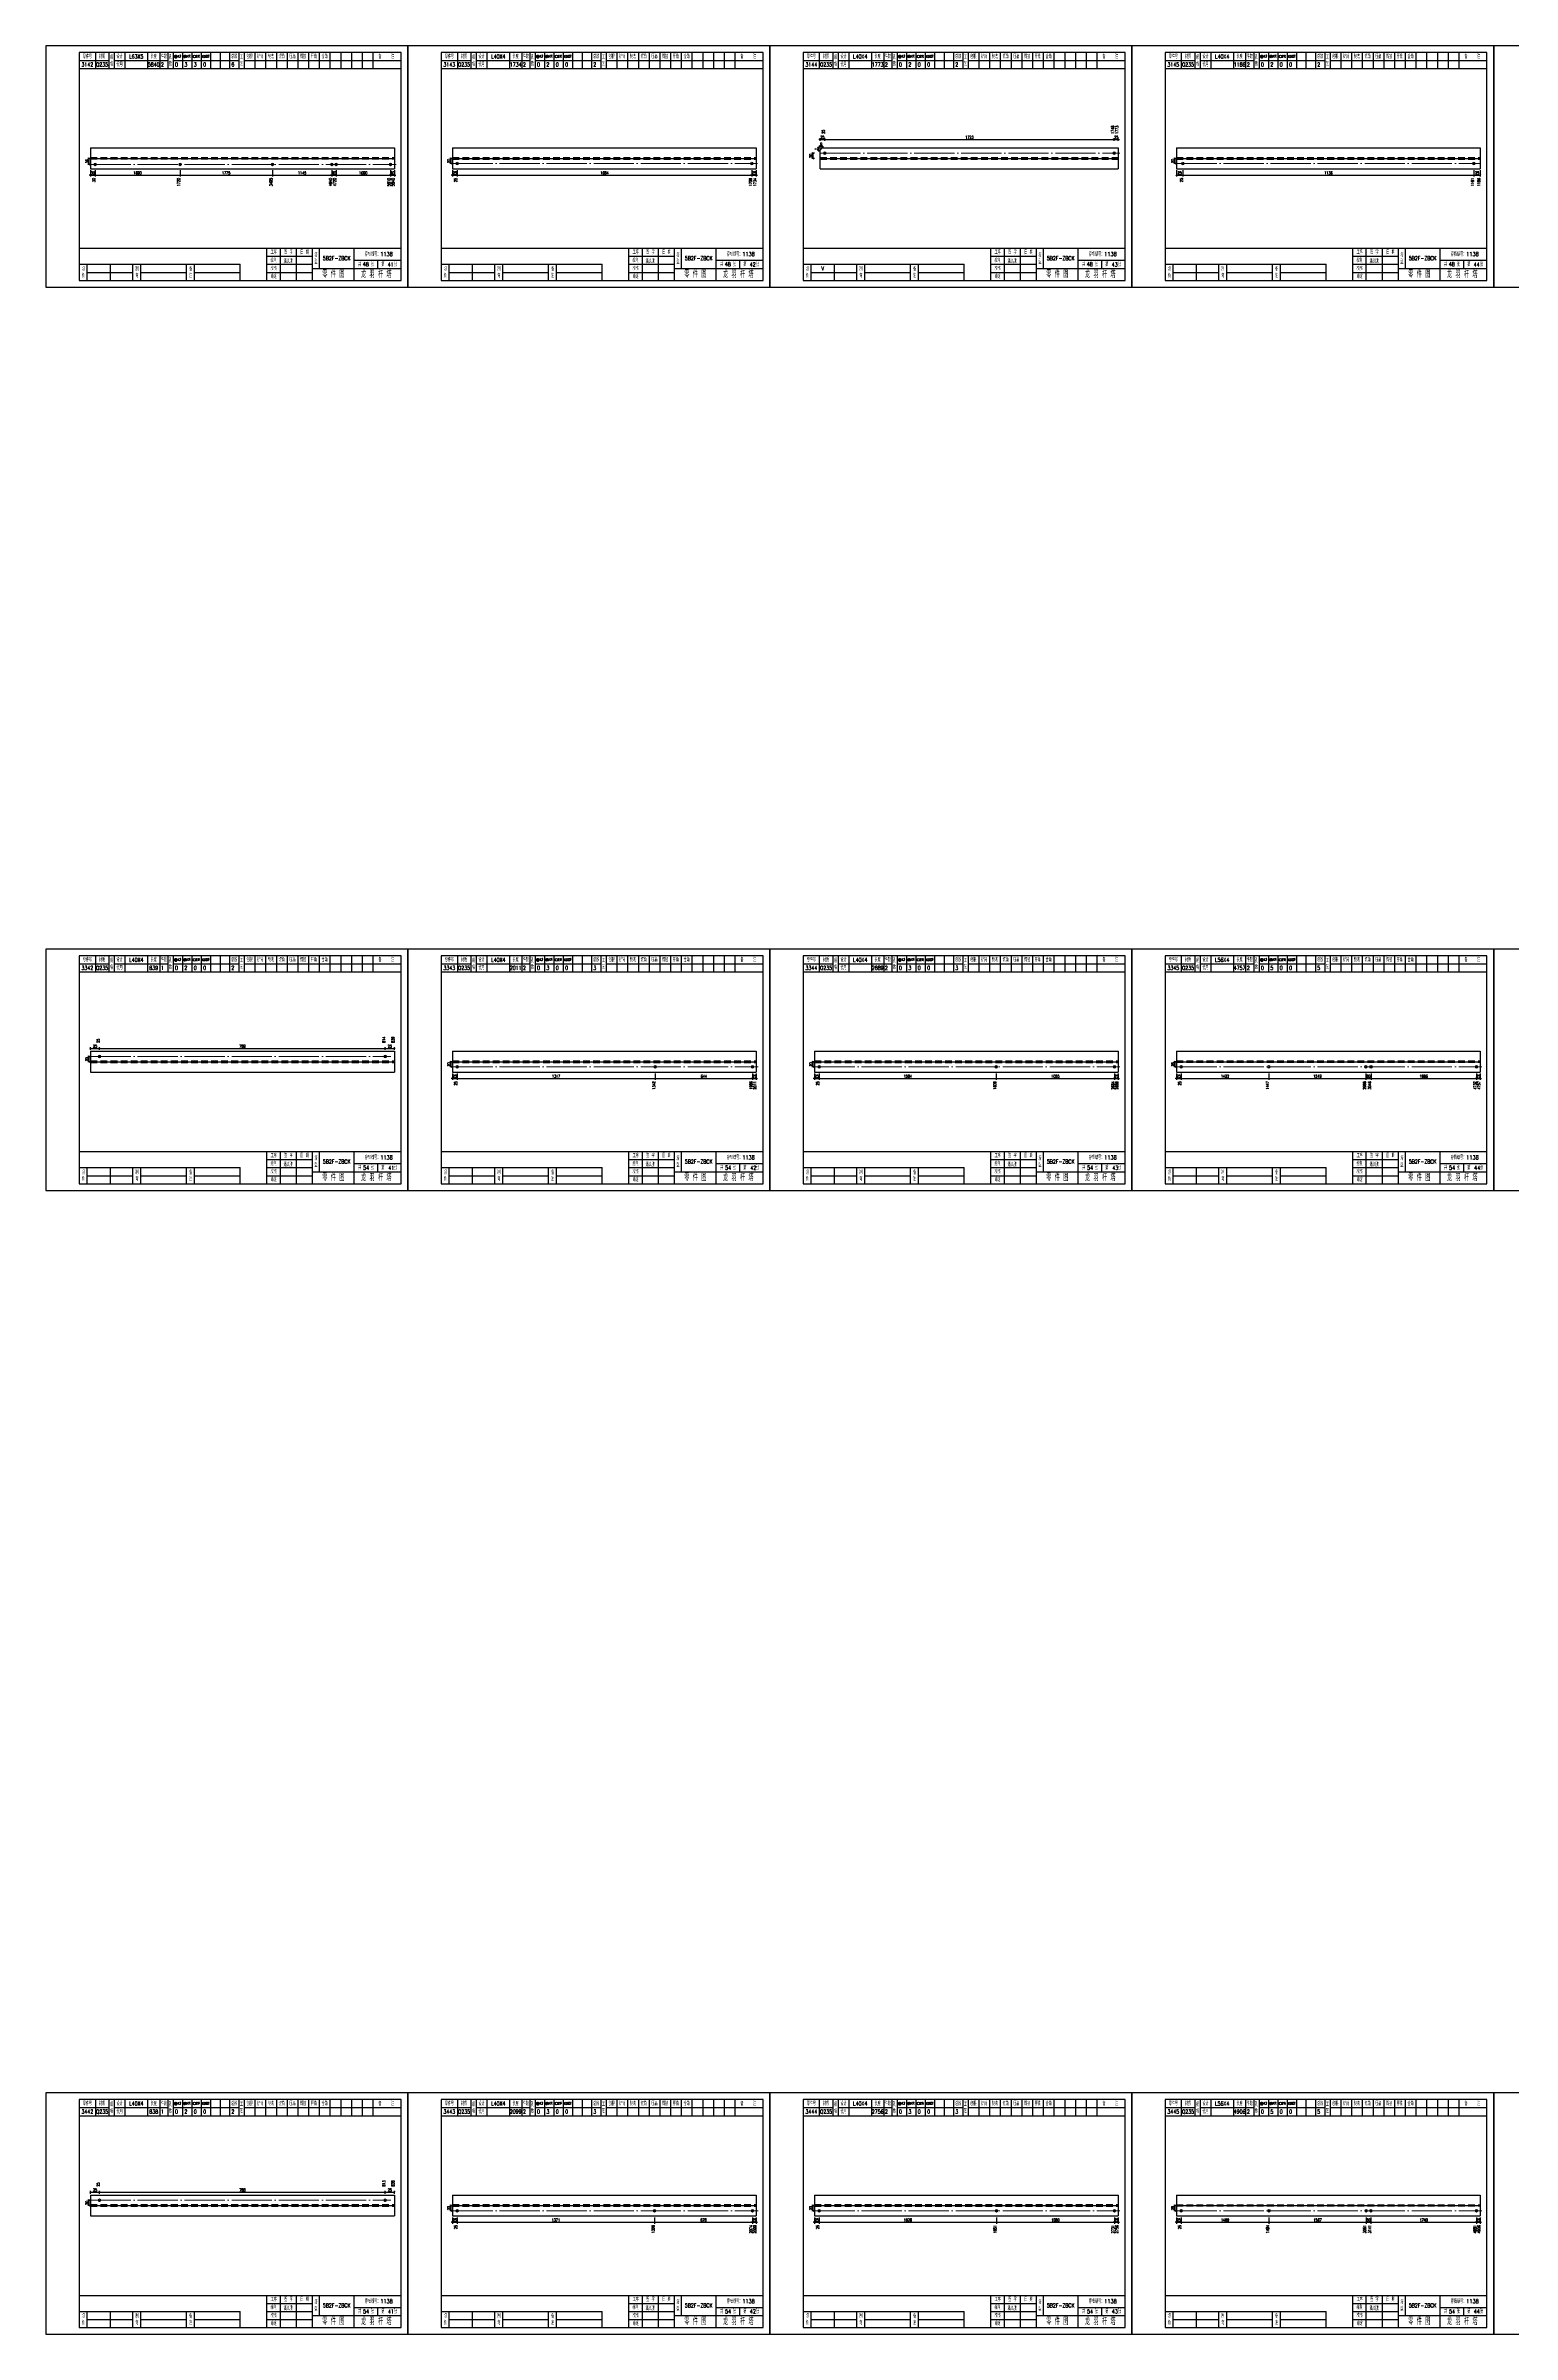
# Model space of a CAD drawing. Header units: millimetres. Extents: x 0 to 30240, y -10896 to -1348.
# Drawn here: x 10800 to 11894, y -10896 to -9189 of the extents above; entities that cross this region are included whole.
import ezdxf
from ezdxf.enums import TextEntityAlignment as Align

# ---------------------------------------------------------------- set-up
doc = ezdxf.new("R2010")
doc.units = ezdxf.units.MM
doc.header["$LTSCALE"] = 20
doc.header["$PDMODE"] = 1
doc.linetypes.add('DASHDOT2X', pattern=[1.75, 1.5, -0.125, 0, -0.125])
doc.linetypes.add('HIDDEN', pattern=[0.375, 0.25, -0.125])
for name, color, linetype, lineweight in [('1', 7, 'Continuous', 25), ('11', 3, 'Continuous', 13), ('2', 1, 'HIDDEN', 13), ('5', 1, 'Continuous', 13), ('7', 2, 'DASHDOT2X', 13)]:
    doc.layers.add(name, color=color, linetype=linetype, lineweight=lineweight)
doc.styles.get("Standard").update_dxf_attribs({"font": 'simplex', "width": 0.7, "bigfont": 'gbhzfs.shx'})
doc.styles.add('SYMBOL_TXT', font='txt.shx', dxfattribs={"width": 0.6})
doc.styles.add('TITLE_TXT', font='simplex.shx', dxfattribs={"width": 0.75, "height": 2.5, "bigfont": 'gbhzfs.shx'})
doc.dimstyles.get("Standard").update_dxf_attribs({"dimtxt": 2.1, "dimasz": 1, "dimexe": 1.05, "dimexo": 0, "dimgap": 0.63, "dimtad": 1, "dimzin": 0, "dimdsep": 46, "dimtxsty": 'standard', "dimblk": 'OBLIQUE', "dimblk1": 'OBLIQUE', "dimblk2": 'OBLIQUE', "dimcen": 0.09, "dimadec": 0, "dimazin": 0, "dimtfac": 1, "dimtdec": 1, "dimtix": 1, "dimtmove": 0, "dimatfit": 3, "dimfxl": 0, "dimtolj": 1, "dimtzin": 0, "dimarcsym": 0})
pattern_1 = [(0, (-3, 0), (0, 0.0125), [])]

# ---------------------------------------------------------------- blocks, each defined once
blk = doc.blocks.new('M12_HOLE')
h = blk.add_hatch()
h.set_pattern_fill('LINE', scale=0.1, style=0)
h.set_pattern_definition(pattern_1)
h.paths.add_polyline_path([(-5, 0, 1), (-1, 0, 1)])
at = {"color": 7}
blk.add_circle((-3, 0), 2, dxfattribs=at)
at = {"color": 7, "attachment_point": 1, "style": 'SYMBOL_TXT'}
for s, insert, char_height, width in [('13\\f??|b0|i0|c0|p54;.', (-0.1, 2.1), 3.5, 5.707), ('5', (3.7, 2.3), 1.8, 2.931)]:
    blk.add_mtext(s, dxfattribs=dict(at, insert=insert, char_height=char_height, width=width))
blk = doc.blocks.new('M16_HOLE')
h = blk.add_hatch()
h.set_pattern_fill('LINE', scale=0.1, style=0)
h.set_pattern_definition(pattern_1)
h.paths.add_polyline_path([(-1.6, 1.4, 0.668179), (-5, 0, 0.198912), (-4.4, -1.4)])
at = {"color": 7}
blk.add_circle((-3, 0), 2, dxfattribs=at)
at = {"color": 7, "attachment_point": 1, "style": 'SYMBOL_TXT'}
for s, insert, char_height, width in [('17.', (-0.4, 2.1), 3.5, 6.316), ('5', (3.6, 2.3), 1.8, 1.822)]:
    blk.add_mtext(s, dxfattribs=dict(at, insert=insert, char_height=char_height, width=width))
blk = doc.blocks.new('M20_HOLE')
at = {"color": 7}
blk.add_circle((-3, 0), 2, dxfattribs=at)
at = {"color": 7, "attachment_point": 1, "style": 'SYMBOL_TXT'}
for s, insert, char_height, width in [('21.', (-0.7, 2), 3.5, 6.074), ('5', (3.3, 2), 1.8, 1.458)]:
    blk.add_mtext(s, dxfattribs=dict(at, insert=insert, char_height=char_height, width=width))
blk = doc.blocks.new('M24_HOLE')
at = {"color": 7}
for radius in [2, 1.5]:
    blk.add_circle((-3, 0), radius, dxfattribs=at)
at = {"color": 7, "attachment_point": 1, "style": 'SYMBOL_TXT'}
for s, insert, char_height, width in [('25.', (-0.7, 2.1), 3.5, 2.429), ('5', (3.9, 2.3), 1.8, 1.944)]:
    blk.add_mtext(s, dxfattribs=dict(at, insert=insert, char_height=char_height, width=width))
blk = doc.blocks.new('JgCard')
for p, q in [((270, 180), (0, 180)), ((0, 180), (0, 0)), ((265, 175), (25, 175)), ((25, 175), (25, 5)), ((37, 175), (37, 163)), ((47, 175), (47, 163)), ((51, 175), (51, 163)), ((59, 175), (59, 163)), ((76, 175), (76, 163)), ((85, 175), (85, 163)), ((91, 175), (91, 163)), ((95, 175), (95, 163)), ((102, 175), (102, 163)), ((109, 175), (109, 163)), ((116, 175), (116, 163)), ((123, 175), (123, 163)), ((130, 175), (130, 163)), ((137, 175), (137, 163)), ((144, 175), (144, 163)), ((148, 175), (148, 163)), ((156, 175), (156, 163)), ((164, 175), (164, 163)), ((172, 175), (172, 163)), ((180, 175), (180, 163)), ((188, 175), (188, 163)), ((196, 175), (196, 163)), ((204, 175), (204, 163)), ((212, 175), (212, 163)), ((220, 175), (220, 163)), ((228, 175), (228, 163)), ((236, 175), (236, 163)), ((244, 175), (244, 163)), ((265, 5), (265, 175)), ((270, 0), (270, 180)), ((25, 169), (47, 169)), ((25, 163), (265, 163)), ((51, 169), (91, 169)), ((95, 169), (144, 169)), ((148, 169), (265, 169)), ((25, 29), (265, 29)), ((165, 5), (165, 29)), ((165, 23), (199, 23)), ((175, 5), (175, 29)), ((187, 5), (187, 29)), ((199, 5), (199, 29)), ((204, 29), (204, 14)), ((230, 5), (230, 29)), ((230, 20), (265, 20)), ((247.5, 20), (247.5, 14)), ((0, 0), (270, 0)), ((25, 17), (145, 17)), ((25, 5), (265, 5)), ((31, 5), (31, 17)), ((31, 11), (65, 11)), ((48, 17), (48, 5)), ((65, 5), (65, 17)), ((71, 5), (71, 17)), ((71, 11), (105, 11)), ((105, 5), (105, 17)), ((111, 5), (111, 17)), ((111, 11), (145, 11)), ((145, 5), (145, 17)), ((165, 17), (199, 17)), ((165, 11), (199, 11)), ((199, 14), (265, 14))]:
    blk.add_line(p, q)
blk.add_lwpolyline([(96, 172, -1), (98, 172, -1)], format="xyb", close=True)
blk.add_point((145, 96))
at = {"xscale": 0.5, "yscale": 0.5, "zscale": 0.5}
for name, p in [('M12_HOLE', (98.5, 172)), ('M16_HOLE', (105.5, 172)), ('M20_HOLE', (112.5, 172)), ('M24_HOLE', (119.5, 172))]:
    blk.add_blockref(name, p, dxfattribs=at)
at = {"style": 'TITLE_TXT', "width": 0.75}
for s, height, p in [('潘义鹏', 3, (177.4, 17.9)), ('存档编号：1138', 3.08, (238, 23.1)), ('龙 羽 杆 塔', 5, (235.2, 7))]:
    blk.add_text(s, height=height, dxfattribs=at).set_placement(p)
at = {"attachment_point": 5, "style": 'TITLE_TXT'}
for s, insert, char_height, width in [('零件号', (31, 172), 3, 15), ('材质', (42, 172), 3, 8), ('规格', (49, 169), 3, 4), ('设计', (55, 172), 3, 8), ('长度', (80.5, 172), 3, 8), ('件数', (88, 172), 3, 6), ('孔数', (93, 169), 3, 4), ('总数', (140.5, 172), 3, 7), ('工\\P艺', (146, 169), 3, 4), ('刨根', (152, 172), 3, 8), ('铲背', (160, 172), 3, 8), ('制弯', (168, 172), 3, 8), ('切角', (176, 172), 3, 8), ('压扁', (184, 172), 3, 8), ('焊接', (192, 172), 3, 8), ('开角', (200, 172), 3, 8), ('合角', (208, 172), 3, 8), ('备    注', (254, 172), 3, 22), ('代用', (55, 166), 3, 8), ('绘制', (170, 20), 3, 10), ('工序', (170, 26), 3, 10), ('签 字', (181, 26), 3, 12), ('日 期', (193, 26), 3, 12), ('塔\\P型', (201.5, 21.5), 3, 5), ('共    张', (238.8, 17), 3, 17.5), ('第    张', (256.2, 17), 3, 17.5), ('切\\P角', (28, 11), 3, 6), ('制\\P弯', (68, 11), 3, 6), ('备\\P注', (108, 11), 3, 6), ('校核', (170, 14), 3, 10), ('审定', (170, 8), 3, 10), ('零 件 图', (214.5, 9.5), 5, 31)]:
    blk.add_mtext(s, dxfattribs=dict(at, insert=insert, char_height=char_height, width=width))
blk = doc.blocks.new('M16')
for p, q in [((-0.7, -0.7), (0.7, 0.7)), ((-0.4, 0), (0.4, 0)), ((0, 0.4), (0, -0.4))]:
    blk.add_line(p, q)
blk.add_circle((0, 0), 1)
for radius in [0.8, 0.6, 0.4, 0.2]:
    blk.add_arc((0, 0), radius, 225, 45)
blk = doc.blocks.new('_Oblique')
at = {"color": 0, "linetype": 'ByBlock', "lineweight": -2}
blk.add_line((-0.5, -0.5), (0.5, 0.5), dxfattribs=at)
blk = doc.blocks.new('*D4619')
at = {"layer": '11', "color": 0, "lineweight": -2}
for p, q in [((11103.4, -10812.3), (11102.4, -10812.3)), ((11103.4, -10808.7), (11103.4, -10813.4)), ((11103.4, -10812.3), (11106.8, -10812.3)), ((11106.8, -10808.7), (11106.8, -10813.4)), ((11106.8, -10812.3), (11107.8, -10812.3))]:
    blk.add_line(p, q, dxfattribs=at)
at = {"layer": 'Defpoints', "color": 0}
for p in [(11103.4, -10808.7), (11106.8, -10808.7), (11106.8, -10812.3)]:
    blk.add_point(p, dxfattribs=at)
at = {"layer": '11', "color": 0, "lineweight": -2}
blk.add_blockref('_Oblique', (11103.4, -10812.3), dxfattribs=at)
at = {"layer": '11', "color": 0, "lineweight": -2, "rotation": 180}
blk.add_blockref('_Oblique', (11106.8, -10812.3), dxfattribs=at)
at = {"layer": '11', "color": 0, "insert": (11105.1, -10810.7), "char_height": 2.1, "attachment_point": 5}
blk.add_mtext('\\A1;25', dxfattribs=at)
blk = doc.blocks.new('*D4622')
at = {"layer": '11', "color": 0, "lineweight": -2}
for p, q in [((11327.1, -10812.3), (11326.1, -10812.3)), ((11327.1, -10808.7), (11327.1, -10813.4)), ((11327.1, -10812.3), (11330, -10812.3)), ((11330, -10808.7), (11330, -10813.4)), ((11330, -10812.3), (11331, -10812.3))]:
    blk.add_line(p, q, dxfattribs=at)
at = {"layer": 'Defpoints', "color": 0}
for p in [(11327.1, -10808.7), (11330, -10808.7), (11330, -10812.3)]:
    blk.add_point(p, dxfattribs=at)
at = {"layer": '11', "color": 0, "lineweight": -2}
blk.add_blockref('_Oblique', (11327.1, -10812.3), dxfattribs=at)
at = {"layer": '11', "color": 0, "lineweight": -2, "rotation": 180}
blk.add_blockref('_Oblique', (11330, -10812.3), dxfattribs=at)
at = {"layer": '11', "color": 0, "insert": (11328.5, -10810.7), "char_height": 2.1, "attachment_point": 5}
blk.add_mtext('\\A1;25', dxfattribs=at)
blk = doc.blocks.new('*D4624')
at = {"layer": '11', "color": 0, "lineweight": -2}
for p, q in [((11373.4, -10812.3), (11372.4, -10812.3)), ((11373.4, -10808.7), (11373.4, -10813.4)), ((11373.4, -10812.3), (11376.8, -10812.3)), ((11376.8, -10808.7), (11376.8, -10813.4)), ((11376.8, -10812.3), (11377.8, -10812.3))]:
    blk.add_line(p, q, dxfattribs=at)
at = {"layer": 'Defpoints', "color": 0}
for p in [(11373.4, -10808.7), (11376.8, -10808.7), (11376.8, -10812.3)]:
    blk.add_point(p, dxfattribs=at)
at = {"layer": '11', "color": 0, "lineweight": -2}
blk.add_blockref('_Oblique', (11373.4, -10812.3), dxfattribs=at)
at = {"layer": '11', "color": 0, "lineweight": -2, "rotation": 180}
blk.add_blockref('_Oblique', (11376.8, -10812.3), dxfattribs=at)
at = {"layer": '11', "color": 0, "insert": (11375.1, -10810.7), "char_height": 2.1, "attachment_point": 5}
blk.add_mtext('\\A1;25', dxfattribs=at)
blk = doc.blocks.new('*D4627')
at = {"layer": '11', "color": 0, "lineweight": -2}
for p, q in [((11597.1, -10812.3), (11596.1, -10812.3)), ((11597.1, -10808.7), (11597.1, -10813.4)), ((11597.1, -10812.3), (11600, -10812.3)), ((11600, -10808.7), (11600, -10813.4)), ((11600, -10812.3), (11601, -10812.3))]:
    blk.add_line(p, q, dxfattribs=at)
at = {"layer": 'Defpoints', "color": 0}
for p in [(11597.1, -10808.7), (11600, -10808.7), (11600, -10812.3)]:
    blk.add_point(p, dxfattribs=at)
at = {"layer": '11', "color": 0, "lineweight": -2}
blk.add_blockref('_Oblique', (11597.1, -10812.3), dxfattribs=at)
at = {"layer": '11', "color": 0, "lineweight": -2, "rotation": 180}
blk.add_blockref('_Oblique', (11600, -10812.3), dxfattribs=at)
at = {"layer": '11', "color": 0, "insert": (11598.5, -10810.7), "char_height": 2.1, "attachment_point": 5}
blk.add_mtext('\\A1;25', dxfattribs=at)
blk = doc.blocks.new('*D4629')
at = {"layer": '11', "color": 0, "lineweight": -2}
for p, q in [((11643.4, -10812.3), (11642.4, -10812.3)), ((11643.4, -10808.7), (11643.4, -10813.4)), ((11643.4, -10812.3), (11646.8, -10812.3)), ((11646.8, -10808.7), (11646.8, -10813.4)), ((11646.8, -10812.3), (11647.8, -10812.3))]:
    blk.add_line(p, q, dxfattribs=at)
at = {"layer": 'Defpoints', "color": 0}
for p in [(11643.4, -10808.7), (11646.8, -10808.7), (11646.8, -10812.3)]:
    blk.add_point(p, dxfattribs=at)
at = {"layer": '11', "color": 0, "lineweight": -2}
blk.add_blockref('_Oblique', (11643.4, -10812.3), dxfattribs=at)
at = {"layer": '11', "color": 0, "lineweight": -2, "rotation": 180}
blk.add_blockref('_Oblique', (11646.8, -10812.3), dxfattribs=at)
at = {"layer": '11', "color": 0, "insert": (11645.1, -10810.7), "char_height": 2.1, "attachment_point": 5}
blk.add_mtext('\\A1;25', dxfattribs=at)
blk = doc.blocks.new('*D4634')
at = {"layer": '11', "color": 0, "lineweight": -2}
for p, q in [((11867.1, -10812.3), (11866.1, -10812.3)), ((11867.1, -10808.7), (11867.1, -10813.4)), ((11867.1, -10812.3), (11870, -10812.3)), ((11870, -10808.7), (11870, -10813.4)), ((11870, -10812.3), (11871, -10812.3))]:
    blk.add_line(p, q, dxfattribs=at)
at = {"layer": 'Defpoints', "color": 0}
for p in [(11867.1, -10808.7), (11870, -10808.7), (11870, -10812.3)]:
    blk.add_point(p, dxfattribs=at)
at = {"layer": '11', "color": 0, "lineweight": -2}
blk.add_blockref('_Oblique', (11867.1, -10812.3), dxfattribs=at)
at = {"layer": '11', "color": 0, "lineweight": -2, "rotation": 180}
blk.add_blockref('_Oblique', (11870, -10812.3), dxfattribs=at)
at = {"layer": '11', "color": 0, "insert": (11868.5, -10810.7), "char_height": 2.1, "attachment_point": 5}
blk.add_mtext('\\A1;25', dxfattribs=at)
blk = doc.blocks.new('*D5162')
at = {"layer": '11', "color": 0, "lineweight": -2}
for p, q in [((11103.4, -9959.3), (11102.4, -9959.3)), ((11103.4, -9955.6), (11103.4, -9960.4)), ((11103.4, -9959.3), (11106.8, -9959.3)), ((11106.8, -9955.6), (11106.8, -9960.4)), ((11106.8, -9959.3), (11107.8, -9959.3))]:
    blk.add_line(p, q, dxfattribs=at)
at = {"layer": 'Defpoints', "color": 0}
for p in [(11103.4, -9955.6), (11106.8, -9955.6), (11106.8, -9959.3)]:
    blk.add_point(p, dxfattribs=at)
at = {"layer": '11', "color": 0, "lineweight": -2}
blk.add_blockref('_Oblique', (11103.4, -9959.3), dxfattribs=at)
at = {"layer": '11', "color": 0, "lineweight": -2, "rotation": 180}
blk.add_blockref('_Oblique', (11106.8, -9959.3), dxfattribs=at)
at = {"layer": '11', "color": 0, "insert": (11105.1, -9957.6), "char_height": 2.1, "attachment_point": 5}
blk.add_mtext('\\A1;25', dxfattribs=at)
blk = doc.blocks.new('*D5165')
at = {"layer": '11', "color": 0, "lineweight": -2}
for p, q in [((11327.1, -9959.3), (11326.1, -9959.3)), ((11327.1, -9955.6), (11327.1, -9960.4)), ((11327.1, -9959.3), (11330, -9959.3)), ((11330, -9955.6), (11330, -9960.4)), ((11330, -9959.3), (11331, -9959.3))]:
    blk.add_line(p, q, dxfattribs=at)
at = {"layer": 'Defpoints', "color": 0}
for p in [(11327.1, -9955.6), (11330, -9955.6), (11330, -9959.3)]:
    blk.add_point(p, dxfattribs=at)
at = {"layer": '11', "color": 0, "lineweight": -2}
blk.add_blockref('_Oblique', (11327.1, -9959.3), dxfattribs=at)
at = {"layer": '11', "color": 0, "lineweight": -2, "rotation": 180}
blk.add_blockref('_Oblique', (11330, -9959.3), dxfattribs=at)
at = {"layer": '11', "color": 0, "insert": (11328.5, -9957.6), "char_height": 2.1, "attachment_point": 5}
blk.add_mtext('\\A1;25', dxfattribs=at)
blk = doc.blocks.new('*D5167')
at = {"layer": '11', "color": 0, "lineweight": -2}
for p, q in [((11373.4, -9959.3), (11372.4, -9959.3)), ((11373.4, -9955.6), (11373.4, -9960.4)), ((11373.4, -9959.3), (11376.8, -9959.3)), ((11376.8, -9955.6), (11376.8, -9960.4)), ((11376.8, -9959.3), (11377.8, -9959.3))]:
    blk.add_line(p, q, dxfattribs=at)
at = {"layer": 'Defpoints', "color": 0}
for p in [(11373.4, -9955.6), (11376.8, -9955.6), (11376.8, -9959.3)]:
    blk.add_point(p, dxfattribs=at)
at = {"layer": '11', "color": 0, "lineweight": -2}
blk.add_blockref('_Oblique', (11373.4, -9959.3), dxfattribs=at)
at = {"layer": '11', "color": 0, "lineweight": -2, "rotation": 180}
blk.add_blockref('_Oblique', (11376.8, -9959.3), dxfattribs=at)
at = {"layer": '11', "color": 0, "insert": (11375.1, -9957.6), "char_height": 2.1, "attachment_point": 5}
blk.add_mtext('\\A1;25', dxfattribs=at)
blk = doc.blocks.new('*D5170')
at = {"layer": '11', "color": 0, "lineweight": -2}
for p, q in [((11597.1, -9959.3), (11596.1, -9959.3)), ((11597.1, -9955.6), (11597.1, -9960.4)), ((11597.1, -9959.3), (11600, -9959.3)), ((11600, -9955.6), (11600, -9960.4)), ((11600, -9959.3), (11601, -9959.3))]:
    blk.add_line(p, q, dxfattribs=at)
at = {"layer": 'Defpoints', "color": 0}
for p in [(11597.1, -9955.6), (11600, -9955.6), (11600, -9959.3)]:
    blk.add_point(p, dxfattribs=at)
at = {"layer": '11', "color": 0, "lineweight": -2}
blk.add_blockref('_Oblique', (11597.1, -9959.3), dxfattribs=at)
at = {"layer": '11', "color": 0, "lineweight": -2, "rotation": 180}
blk.add_blockref('_Oblique', (11600, -9959.3), dxfattribs=at)
at = {"layer": '11', "color": 0, "insert": (11598.5, -9957.6), "char_height": 2.1, "attachment_point": 5}
blk.add_mtext('\\A1;25', dxfattribs=at)
blk = doc.blocks.new('*D5172')
at = {"layer": '11', "color": 0, "lineweight": -2}
for p, q in [((11643.4, -9959.3), (11642.4, -9959.3)), ((11643.4, -9955.6), (11643.4, -9960.4)), ((11643.4, -9959.3), (11646.8, -9959.3)), ((11646.8, -9955.6), (11646.8, -9960.4)), ((11646.8, -9959.3), (11647.8, -9959.3))]:
    blk.add_line(p, q, dxfattribs=at)
at = {"layer": 'Defpoints', "color": 0}
for p in [(11643.4, -9955.6), (11646.8, -9955.6), (11646.8, -9959.3)]:
    blk.add_point(p, dxfattribs=at)
at = {"layer": '11', "color": 0, "lineweight": -2}
blk.add_blockref('_Oblique', (11643.4, -9959.3), dxfattribs=at)
at = {"layer": '11', "color": 0, "lineweight": -2, "rotation": 180}
blk.add_blockref('_Oblique', (11646.8, -9959.3), dxfattribs=at)
at = {"layer": '11', "color": 0, "insert": (11645.1, -9957.6), "char_height": 2.1, "attachment_point": 5}
blk.add_mtext('\\A1;25', dxfattribs=at)
blk = doc.blocks.new('*D5177')
at = {"layer": '11', "color": 0, "lineweight": -2}
for p, q in [((11867.1, -9959.3), (11866.1, -9959.3)), ((11867.1, -9955.6), (11867.1, -9960.4)), ((11867.1, -9959.3), (11870, -9959.3)), ((11870, -9955.6), (11870, -9960.4)), ((11870, -9959.3), (11871, -9959.3))]:
    blk.add_line(p, q, dxfattribs=at)
at = {"layer": 'Defpoints', "color": 0}
for p in [(11867.1, -9955.6), (11870, -9955.6), (11870, -9959.3)]:
    blk.add_point(p, dxfattribs=at)
at = {"layer": '11', "color": 0, "lineweight": -2}
blk.add_blockref('_Oblique', (11867.1, -9959.3), dxfattribs=at)
at = {"layer": '11', "color": 0, "lineweight": -2, "rotation": 180}
blk.add_blockref('_Oblique', (11870, -9959.3), dxfattribs=at)
at = {"layer": '11', "color": 0, "insert": (11868.5, -9957.6), "char_height": 2.1, "attachment_point": 5}
blk.add_mtext('\\A1;25', dxfattribs=at)
blk = doc.blocks.new('M20')
for p, q in [((-0.5, 0), (0.5, 0)), ((0, -0.5), (0, 0.5))]:
    blk.add_line(p, q)
blk.add_circle((0, 0), 1)
blk = doc.blocks.new('*D5679')
at = {"layer": '11', "color": 0, "lineweight": -2}
for p, q in [((10833.4, -9282), (10833.4, -9286.7)), ((10836.8, -9282), (10836.8, -9286.7)), ((10833.4, -9285.6), (10832.4, -9285.6)), ((10833.4, -9285.6), (10836.8, -9285.6)), ((10836.8, -9285.6), (10837.8, -9285.6))]:
    blk.add_line(p, q, dxfattribs=at)
at = {"layer": 'Defpoints', "color": 0}
for p in [(10833.4, -9282), (10836.8, -9282), (10836.8, -9285.6)]:
    blk.add_point(p, dxfattribs=at)
at = {"layer": '11', "color": 0, "lineweight": -2}
blk.add_blockref('_Oblique', (10833.4, -9285.6), dxfattribs=at)
at = {"layer": '11', "color": 0, "lineweight": -2, "rotation": 180}
blk.add_blockref('_Oblique', (10836.8, -9285.6), dxfattribs=at)
at = {"layer": '11', "color": 0, "insert": (10835.1, -9284), "char_height": 2.1, "attachment_point": 5}
blk.add_mtext('\\A1;30', dxfattribs=at)
blk = doc.blocks.new('*D5683')
at = {"layer": '11', "color": 0, "lineweight": -2}
for p, q in [((11013.4, -9282), (11013.4, -9286.7)), ((11016.5, -9282), (11016.5, -9286.7)), ((11013.4, -9285.6), (11012.4, -9285.6)), ((11013.4, -9285.6), (11016.5, -9285.6)), ((11016.5, -9285.6), (11017.5, -9285.6))]:
    blk.add_line(p, q, dxfattribs=at)
at = {"layer": 'Defpoints', "color": 0}
for p in [(11013.4, -9282), (11016.5, -9282), (11016.5, -9285.6)]:
    blk.add_point(p, dxfattribs=at)
at = {"layer": '11', "color": 0, "lineweight": -2}
blk.add_blockref('_Oblique', (11013.4, -9285.6), dxfattribs=at)
at = {"layer": '11', "color": 0, "lineweight": -2, "rotation": 180}
blk.add_blockref('_Oblique', (11016.5, -9285.6), dxfattribs=at)
at = {"layer": '11', "color": 0, "insert": (11015, -9284), "char_height": 2.1, "attachment_point": 5}
blk.add_mtext('\\A1;80', dxfattribs=at)
blk = doc.blocks.new('*D5685')
at = {"layer": '11', "color": 0, "lineweight": -2}
for p, q in [((11057.1, -9282), (11057.1, -9286.7)), ((11060, -9282), (11060, -9286.7)), ((11057.1, -9285.6), (11056.1, -9285.6)), ((11057.1, -9285.6), (11060, -9285.6)), ((11060, -9285.6), (11061, -9285.6))]:
    blk.add_line(p, q, dxfattribs=at)
at = {"layer": 'Defpoints', "color": 0}
for p in [(11057.1, -9282), (11060, -9282), (11060, -9285.6)]:
    blk.add_point(p, dxfattribs=at)
at = {"layer": '11', "color": 0, "lineweight": -2}
blk.add_blockref('_Oblique', (11057.1, -9285.6), dxfattribs=at)
at = {"layer": '11', "color": 0, "lineweight": -2, "rotation": 180}
blk.add_blockref('_Oblique', (11060, -9285.6), dxfattribs=at)
at = {"layer": '11', "color": 0, "insert": (11058.5, -9284), "char_height": 2.1, "attachment_point": 5}
blk.add_mtext('\\A1;30', dxfattribs=at)
blk = doc.blocks.new('*D5687')
at = {"layer": '11', "color": 0, "lineweight": -2}
for p, q in [((11103.4, -9282), (11103.4, -9286.7)), ((11106.8, -9282), (11106.8, -9286.7)), ((11103.4, -9285.6), (11102.4, -9285.6)), ((11103.4, -9285.6), (11106.8, -9285.6)), ((11106.8, -9285.6), (11107.8, -9285.6))]:
    blk.add_line(p, q, dxfattribs=at)
at = {"layer": 'Defpoints', "color": 0}
for p in [(11103.4, -9282), (11106.8, -9282), (11106.8, -9285.6)]:
    blk.add_point(p, dxfattribs=at)
at = {"layer": '11', "color": 0, "lineweight": -2}
blk.add_blockref('_Oblique', (11103.4, -9285.6), dxfattribs=at)
at = {"layer": '11', "color": 0, "lineweight": -2, "rotation": 180}
blk.add_blockref('_Oblique', (11106.8, -9285.6), dxfattribs=at)
at = {"layer": '11', "color": 0, "insert": (11105.1, -9284), "char_height": 2.1, "attachment_point": 5}
blk.add_mtext('\\A1;25', dxfattribs=at)
blk = doc.blocks.new('*D5689')
at = {"layer": '11', "color": 0, "lineweight": -2}
for p, q in [((11326.7, -9282), (11326.7, -9286.7)), ((11330, -9282), (11330, -9286.7)), ((11326.7, -9285.6), (11325.7, -9285.6)), ((11326.7, -9285.6), (11330, -9285.6)), ((11330, -9285.6), (11331, -9285.6))]:
    blk.add_line(p, q, dxfattribs=at)
at = {"layer": 'Defpoints', "color": 0}
for p in [(11326.7, -9282), (11330, -9282), (11330, -9285.6)]:
    blk.add_point(p, dxfattribs=at)
at = {"layer": '11', "color": 0, "lineweight": -2}
blk.add_blockref('_Oblique', (11326.7, -9285.6), dxfattribs=at)
at = {"layer": '11', "color": 0, "lineweight": -2, "rotation": 180}
blk.add_blockref('_Oblique', (11330, -9285.6), dxfattribs=at)
at = {"layer": '11', "color": 0, "insert": (11328.3, -9284), "char_height": 2.1, "attachment_point": 5}
blk.add_mtext('\\A1;25', dxfattribs=at)
blk = doc.blocks.new('*D5691')
at = {"layer": '11', "color": 0, "lineweight": -2}
for p, q in [((11377.6, -9259.1), (11376.6, -9259.1)), ((11377.6, -9260.1), (11377.6, -9258)), ((11377.6, -9259.1), (11381, -9259.1)), ((11381, -9260.1), (11381, -9258)), ((11381, -9259.1), (11382, -9259.1))]:
    blk.add_line(p, q, dxfattribs=at)
at = {"layer": 'Defpoints', "color": 0}
for p in [(11377.6, -9260.1), (11381, -9259.1), (11381, -9260.1)]:
    blk.add_point(p, dxfattribs=at)
at = {"layer": '11', "color": 0, "lineweight": -2}
blk.add_blockref('_Oblique', (11377.6, -9259.1), dxfattribs=at)
at = {"layer": '11', "color": 0, "lineweight": -2, "rotation": 180}
blk.add_blockref('_Oblique', (11381, -9259.1), dxfattribs=at)
at = {"layer": '11', "color": 0, "insert": (11379.3, -9257.4), "char_height": 2.1, "attachment_point": 5}
blk.add_mtext('\\A1;25', dxfattribs=at)
blk = doc.blocks.new('*D5693')
at = {"layer": '11', "color": 0, "lineweight": -2}
for p, q in [((11596.9, -9259.1), (11595.9, -9259.1)), ((11596.9, -9260.1), (11596.9, -9258)), ((11596.9, -9259.1), (11600, -9259.1)), ((11600, -9260.1), (11600, -9258)), ((11600, -9259.1), (11601, -9259.1))]:
    blk.add_line(p, q, dxfattribs=at)
at = {"layer": 'Defpoints', "color": 0}
for p in [(11596.9, -9260.1), (11600, -9259.1), (11600, -9260.1)]:
    blk.add_point(p, dxfattribs=at)
at = {"layer": '11', "color": 0, "lineweight": -2}
blk.add_blockref('_Oblique', (11596.9, -9259.1), dxfattribs=at)
at = {"layer": '11', "color": 0, "lineweight": -2, "rotation": 180}
blk.add_blockref('_Oblique', (11600, -9259.1), dxfattribs=at)
at = {"layer": '11', "color": 0, "insert": (11598.5, -9257.4), "char_height": 2.1, "attachment_point": 5}
blk.add_mtext('\\A1;25', dxfattribs=at)
blk = doc.blocks.new('*D5694')
at = {"layer": '11', "color": 0, "lineweight": -2}
for p, q in [((11377.6, -9265.4), (11375.5, -9265.4)), ((11377.6, -9267.1), (11375.5, -9267.1)), ((11376.5, -9265.4), (11376.5, -9264.4)), ((11376.5, -9267.1), (11376.5, -9265.4)), ((11376.5, -9267.1), (11376.5, -9268.1))]:
    blk.add_line(p, q, dxfattribs=at)
at = {"layer": 'Defpoints', "color": 0}
for p in [(11376.5, -9265.4), (11377.6, -9265.4), (11377.6, -9267.1)]:
    blk.add_point(p, dxfattribs=at)
at = {"layer": '11', "color": 0, "lineweight": -2}
for p, rotation in [((11376.5, -9265.4), 270), ((11376.5, -9267.1), 90)]:
    blk.add_blockref('_Oblique', p, dxfattribs=dict(at, rotation=rotation))
at = {"layer": '11', "color": 0, "insert": (11374.9, -9266.2), "char_height": 2.1, "attachment_point": 5, "rotation": 90}
blk.add_mtext('\\A1;7', dxfattribs=at)
blk = doc.blocks.new('*D5695')
at = {"layer": '11', "color": 0, "lineweight": -2}
for p, q in [((11377.6, -9264.3), (11376.6, -9264.3)), ((11377.6, -9265.4), (11377.6, -9263.3)), ((11377.6, -9264.3), (11379.1, -9264.3)), ((11379.1, -9265.4), (11379.1, -9263.3)), ((11379.1, -9264.3), (11380.1, -9264.3))]:
    blk.add_line(p, q, dxfattribs=at)
at = {"layer": 'Defpoints', "color": 0}
for p in [(11377.6, -9265.4), (11379.1, -9264.3), (11379.1, -9265.4)]:
    blk.add_point(p, dxfattribs=at)
at = {"layer": '11', "color": 0, "lineweight": -2}
blk.add_blockref('_Oblique', (11377.6, -9264.3), dxfattribs=at)
at = {"layer": '11', "color": 0, "lineweight": -2, "rotation": 180}
blk.add_blockref('_Oblique', (11379.1, -9264.3), dxfattribs=at)
at = {"layer": '11', "color": 0, "insert": (11378.4, -9262.6), "char_height": 2.1, "attachment_point": 5}
blk.add_mtext('\\A1;9', dxfattribs=at)

msp = doc.modelspace()

# ---------------------------------------------------------------- linework, layer by layer
at = {"layer": '1'}
for p, q in [((10833.4, -9265.367), (10833.4, -9280.907)), ((10833.4, -9265.367), (11060, -9265.367)), ((11060, -9265.367), (11060, -9280.907)), ((11103.4, -9265.367), (11103.4, -9280.907)), ((11103.4, -9265.367), (11330, -9265.367)), ((11330, -9265.367), (11330, -9280.907)), ((11377.6, -9267.115), (11379.114, -9265.367)), ((11377.6, -9273.137), (11377.6, -9267.115)), ((11379.114, -9265.367), (11600, -9265.367)), ((11600, -9265.367), (11600, -9280.907)), ((11643.4, -9265.367), (11643.4, -9280.907)), ((11643.4, -9265.367), (11870, -9265.367)), ((11870, -9265.367), (11870, -9280.907)), ((10833.4, -9273.137), (11060, -9273.137)), ((10833.4, -9280.907), (11060, -9280.907)), ((11103.4, -9273.137), (11330, -9273.137)), ((11103.4, -9280.907), (11330, -9280.907)), ((11377.6, -9280.907), (11377.6, -9273.137)), ((11377.6, -9273.137), (11600, -9273.137)), ((11377.6, -9280.907), (11600, -9280.907)), ((11643.4, -9273.137), (11870, -9273.137)), ((11643.4, -9280.907), (11870, -9280.907)), ((10833.4, -9939.048), (10833.4, -9954.588)), ((10833.4, -9939.048), (11060, -9939.048)), ((10833.4, -9946.818), (11060, -9946.818)), ((11060, -9939.048), (11060, -9954.588)), ((11103.4, -9939.048), (11103.4, -9954.588)), ((11103.4, -9939.048), (11330, -9939.048)), ((11103.4, -9946.818), (11330, -9946.818)), ((11330, -9939.048), (11330, -9954.588)), ((11373.4, -9939.048), (11373.4, -9954.588)), ((11373.4, -9939.048), (11600, -9939.048)), ((11373.4, -9946.818), (11600, -9946.818)), ((11600, -9939.048), (11600, -9954.588)), ((11643.4, -9939.048), (11643.4, -9954.588)), ((11643.4, -9939.048), (11870, -9939.048)), ((11643.4, -9946.818), (11870, -9946.818)), ((11870, -9939.048), (11870, -9954.588)), ((10833.4, -9954.588), (11060, -9954.588)), ((11103.4, -9954.588), (11330, -9954.588)), ((11373.4, -9954.588), (11600, -9954.588)), ((11643.4, -9954.588), (11870, -9954.588)), ((10833.4, -10792.066), (10833.4, -10807.606)), ((10833.4, -10792.066), (11060, -10792.066)), ((10833.4, -10799.836), (11060, -10799.836)), ((11060, -10792.066), (11060, -10807.606)), ((11103.4, -10792.066), (11103.4, -10807.606)), ((11103.4, -10792.066), (11330, -10792.066)), ((11103.4, -10799.836), (11330, -10799.836)), ((11330, -10792.066), (11330, -10807.606)), ((11373.4, -10792.066), (11373.4, -10807.606)), ((11373.4, -10792.066), (11600, -10792.066)), ((11373.4, -10799.836), (11600, -10799.836)), ((11600, -10792.066), (11600, -10807.606)), ((11643.4, -10792.066), (11643.4, -10807.606)), ((11643.4, -10792.066), (11870, -10792.066)), ((11643.4, -10799.836), (11870, -10799.836)), ((11870, -10792.066), (11870, -10807.606)), ((10833.4, -10807.606), (11060, -10807.606)), ((11103.4, -10807.606), (11330, -10807.606)), ((11373.4, -10807.606), (11600, -10807.606)), ((11643.4, -10807.606), (11870, -10807.606))]:
    msp.add_line(p, q, dxfattribs=at)
at = {"layer": '2'}
for p, q in [((10833.4, -9272.521), (11060, -9272.521)), ((10833.4, -9273.754), (11060, -9273.754)), ((11103.4, -9272.36), (11330, -9272.36)), ((11103.4, -9273.914), (11330, -9273.914)), ((11377.6, -9272.36), (11600, -9272.36)), ((11377.6, -9273.914), (11600, -9273.914)), ((11643.4, -9272.36), (11870, -9272.36)), ((11643.4, -9273.914), (11870, -9273.914)), ((10833.4, -9946.041), (11060, -9946.041)), ((10833.4, -9947.595), (11060, -9947.595)), ((11103.4, -9946.041), (11330, -9946.041)), ((11103.4, -9947.595), (11330, -9947.595)), ((11373.4, -9946.041), (11600, -9946.041)), ((11373.4, -9947.595), (11600, -9947.595)), ((11643.4, -9946.263), (11870, -9946.263)), ((11643.4, -9947.373), (11870, -9947.373)), ((10833.4, -10799.059), (11060, -10799.059)), ((10833.4, -10800.613), (11060, -10800.613)), ((11103.4, -10799.059), (11330, -10799.059)), ((11103.4, -10800.613), (11330, -10800.613)), ((11373.4, -10799.059), (11600, -10799.059)), ((11373.4, -10800.613), (11600, -10800.613)), ((11643.4, -10799.281), (11870, -10799.281)), ((11643.4, -10800.391), (11870, -10800.391))]:
    msp.add_line(p, q, dxfattribs=at)
at = {"layer": '7'}
for p, q in [((10833.4, -9277.577), (11061.26, -9277.577)), ((11103.4, -9277.022), (11330.894, -9277.022)), ((11377.6, -9269.252), (11601.109, -9269.252)), ((11643.4, -9277.022), (11869.496, -9277.022)), ((10833.4, -9942.933), (11057.468, -9942.933)), ((11103.4, -9950.703), (11331.26, -9950.703)), ((11373.4, -9950.703), (11601.26, -9950.703)), ((11643.4, -9950.703), (11871.26, -9950.703)), ((10833.4, -10795.951), (11057.42, -10795.951)), ((11103.4, -10803.721), (11331.26, -10803.721)), ((11373.4, -10803.721), (11601.26, -10803.721)), ((11643.4, -10803.721), (11871.26, -10803.721))]:
    msp.add_line(p, q, dxfattribs=at)

# ---------------------------------------------------------------- block references
at = {"layer": '1'}
for p in [(10800, -9369.137), (11070, -9369.137), (11340, -9369.137), (11610, -9369.137), (11880, -9369.137), (10800, -10042.818), (11070, -10042.818), (11340, -10042.818), (11610, -10042.818), (11880, -10042.818), (10800, -10895.836), (11070, -10895.836), (11340, -10895.836), (11610, -10895.836), (11880, -10895.836)]:
    msp.add_blockref('JgCard', p, dxfattribs=at)
at = {"layer": '5'}
for name, p in [('M20', (10836.84, -9277.577)), ('M16', (10900.14, -9277.577)), ('M20', (10969.015, -9277.577)), ('M16', (11013.444, -9277.577)), ('M16', (11016.548, -9277.577)), ('M20', (11057.06, -9277.577)), ('M16', (11106.84, -9277.022)), ('M16', (11326.694, -9277.022)), ('M16', (11381.04, -9269.252)), ('M16', (11596.909, -9269.252)), ('M16', (11648.178, -9277.022)), ('M16', (11865.296, -9277.022)), ('M16', (10840.153, -9942.933)), ('M16', (11053.268, -9942.933)), ('M16', (11106.84, -9950.703)), ('M16', (11254.589, -9950.703)), ('M16', (11327.06, -9950.703)), ('M16', (11376.84, -9950.703)), ('M16', (11508.996, -9950.703)), ('M16', (11597.06, -9950.703)), ('M16', (11646.84, -9950.703)), ('M16', (11712.325, -9950.703)), ('M16', (11784.679, -9950.703)), ('M16', (11788.49, -9950.703)), ('M16', (11867.06, -9950.703)), ('M16', (10840.16, -10795.951)), ('M16', (11053.22, -10795.951)), ('M16', (11106.84, -10803.721)), ('M16', (11254.079, -10803.721)), ('M16', (11327.06, -10803.721)), ('M16', (11376.84, -10803.721)), ('M16', (11509.138, -10803.721)), ('M16', (11597.06, -10803.721)), ('M16', (11646.84, -10803.721)), ('M16', (11712.404, -10803.721)), ('M16', (11784.78, -10803.721)), ('M16', (11788.475, -10803.721)), ('M16', (11867.06, -10803.721))]:
    msp.add_blockref(name, p, dxfattribs=at)

# ---------------------------------------------------------------- texts
at = {"style": 'TITLE_TXT', "width": 0.75}
for s, p in [('48', (11036.46, -9353.604)), ('41', (11055.015, -9353.781)), ('48', (11306.46, -9353.604)), ('42', (11325.015, -9353.781)), ('48', (11576.46, -9353.604)), ('43', (11595.015, -9353.781)), ('48', (11846.46, -9353.604)), ('44', (11865.015, -9353.781)), ('54', (11036.712, -10027.328)), ('41', (11055.466, -10027.433)), ('54', (11306.712, -10027.328)), ('42', (11325.466, -10027.433)), ('54', (11576.712, -10027.328)), ('43', (11595.466, -10027.433)), ('54', (11846.712, -10027.328)), ('44', (11865.466, -10027.433)), ('54', (11036.667, -10880.296)), ('41', (11055.194, -10880.299)), ('54', (11306.667, -10880.296)), ('42', (11325.194, -10880.299)), ('54', (11576.667, -10880.296)), ('43', (11595.194, -10880.299)), ('54', (11846.667, -10880.296)), ('44', (11865.194, -10880.299))]:
    msp.add_text(s, height=3, dxfattribs=at).set_placement(p)
at = {"layer": '1', "width": 0.7}
for s, p in [('L63X5', (10867.5, -9197.137)), ('L40X4', (11137.5, -9197.137)), ('L40X4', (11407.5, -9197.137)), ('L40X4', (11677.5, -9197.137)), ('3142', (10831, -9203.137)), ('Q235', (10842, -9203.137)), ('5840', (10880.5, -9203.137)), ('2', (10887, -9203.137)), ('0', (10897.5, -9203.137)), ('3', (10904.5, -9203.137)), ('3', (10911.5, -9203.137)), ('0', (10918.5, -9203.137)), ('6', (10939.5, -9203.137)), ('3143', (11101, -9203.137)), ('Q235', (11112, -9203.137)), ('1734', (11150.5, -9203.137)), ('2', (11157, -9203.137)), ('0', (11167.5, -9203.137)), ('2', (11174.5, -9203.137)), ('0', (11181.5, -9203.137)), ('0', (11188.5, -9203.137)), ('2', (11209.5, -9203.137)), ('3144', (11371, -9203.137)), ('Q235', (11382, -9203.137)), ('1773', (11420.5, -9203.137)), ('2', (11427, -9203.137)), ('0', (11437.5, -9203.137)), ('2', (11444.5, -9203.137)), ('0', (11451.5, -9203.137)), ('0', (11458.5, -9203.137)), ('2', (11479.5, -9203.137)), ('3145', (11641, -9203.137)), ('Q235', (11652, -9203.137)), ('1186', (11690.5, -9203.137)), ('2', (11697, -9203.137)), ('0', (11707.5, -9203.137)), ('2', (11714.5, -9203.137)), ('0', (11721.5, -9203.137)), ('0', (11728.5, -9203.137)), ('2', (11749.5, -9203.137)), ('V', (11379.5, -9355.137)), ('3342', (10831, -9876.818)), ('Q235', (10842, -9876.818)), ('L40X4', (10867.5, -9870.818)), ('839', (10880.5, -9876.818)), ('1', (10887, -9876.818)), ('0', (10897.5, -9876.818)), ('2', (10904.5, -9876.818)), ('0', (10911.5, -9876.818)), ('0', (10918.5, -9876.818)), ('2', (10939.5, -9876.818)), ('3343', (11101, -9876.818)), ('Q235', (11112, -9876.818)), ('L40X4', (11137.5, -9870.818)), ('2011', (11150.5, -9876.818)), ('2', (11157, -9876.818)), ('0', (11167.5, -9876.818)), ('3', (11174.5, -9876.818)), ('0', (11181.5, -9876.818)), ('0', (11188.5, -9876.818)), ('3', (11209.5, -9876.818)), ('3344', (11371, -9876.818)), ('Q235', (11382, -9876.818)), ('L40X4', (11407.5, -9870.818)), ('2689', (11420.5, -9876.818)), ('2', (11427, -9876.818)), ('0', (11437.5, -9876.818)), ('3', (11444.5, -9876.818)), ('0', (11451.5, -9876.818)), ('0', (11458.5, -9876.818)), ('3', (11479.5, -9876.818)), ('3345', (11641, -9876.818)), ('Q235', (11652, -9876.818)), ('L56X4', (11677.5, -9870.818)), ('4757', (11690.5, -9876.818)), ('2', (11697, -9876.818)), ('0', (11707.5, -9876.818)), ('5', (11714.5, -9876.818)), ('0', (11721.5, -9876.818)), ('0', (11728.5, -9876.818)), ('5', (11749.5, -9876.818)), ('3442', (10831, -10729.836)), ('Q235', (10842, -10729.836)), ('L40X4', (10867.5, -10723.836)), ('838', (10880.5, -10729.836)), ('1', (10887, -10729.836)), ('0', (10897.5, -10729.836)), ('2', (10904.5, -10729.836)), ('0', (10911.5, -10729.836)), ('0', (10918.5, -10729.836)), ('2', (10939.5, -10729.836)), ('3443', (11101, -10729.836)), ('Q235', (11112, -10729.836)), ('L40X4', (11137.5, -10723.836)), ('2099', (11150.5, -10729.836)), ('2', (11157, -10729.836)), ('0', (11167.5, -10729.836)), ('3', (11174.5, -10729.836)), ('0', (11181.5, -10729.836)), ('0', (11188.5, -10729.836)), ('3', (11209.5, -10729.836)), ('3444', (11371, -10729.836)), ('Q235', (11382, -10729.836)), ('L40X4', (11407.5, -10723.836)), ('2756', (11420.5, -10729.836)), ('2', (11427, -10729.836)), ('0', (11437.5, -10729.836)), ('3', (11444.5, -10729.836)), ('0', (11451.5, -10729.836)), ('0', (11458.5, -10729.836)), ('3', (11479.5, -10729.836)), ('3445', (11641, -10729.836)), ('Q235', (11652, -10729.836)), ('L56X4', (11677.5, -10723.836)), ('4906', (11690.5, -10729.836)), ('2', (11697, -10729.836)), ('0', (11707.5, -10729.836)), ('5', (11714.5, -10729.836)), ('0', (11721.5, -10729.836)), ('0', (11728.5, -10729.836)), ('5', (11749.5, -10729.836))]:
    msp.add_text(s, height=3, dxfattribs=at).set_placement(p, align=Align.MIDDLE_CENTER)
for s, p in [('1748', (11596.863, -9254.867)), ('1773', (11600, -9254.867)), ('25', (11381.035, -9254.867)), ('25', (10840.153, -9932.748)), ('814', (11053.247, -9932.748)), ('839', (11060, -9932.748)), ('25', (10840.159, -10785.766)), ('813', (11053.241, -10785.766)), ('838', (11060, -10785.766))]:
    msp.add_text(s, height=2.1, rotation=90, dxfattribs=at).set_placement(p)
for s, p in [('30', (10836.84, -9287.732)), ('1720', (10900.133, -9287.732)), ('3495', (10969, -9287.732)), ('4640', (11013.433, -9287.732)), ('4720', (11016.537, -9287.732)), ('5810', (11057.053, -9287.732)), ('5840', (11060, -9287.732)), ('25', (11106.84, -9287.732)), ('1709', (11326.734, -9287.732)), ('1734', (11330, -9287.732)), ('25', (11648.178, -9287.732)), ('1161', (11865.222, -9287.732)), ('1186', (11870, -9287.732)), ('25', (11106.84, -9961.413)), ('1342', (11254.642, -9961.413)), ('1986', (11327.103, -9961.413)), ('2011', (11330, -9961.413)), ('25', (11376.84, -9961.413)), ('1609', (11509.022, -9961.413)), ('2664', (11597.049, -9961.413)), ('2689', (11600, -9961.413)), ('25', (11646.84, -9961.413)), ('1447', (11712.323, -9961.413)), ('2966', (11784.676, -9961.413)), ('3046', (11788.486, -9961.413)), ('4732', (11867.084, -9961.413)), ('4757', (11870, -9961.413)), ('25', (11106.84, -10814.431)), ('1396', (11254.048, -10814.431)), ('2074', (11327.104, -10814.431)), ('2099', (11330, -10814.431)), ('25', (11376.84, -10814.431)), ('1651', (11509.115, -10814.431)), ('2731', (11597.079, -10814.431)), ('2756', (11600, -10814.431)), ('25', (11646.84, -10814.431)), ('1494', (11712.412, -10814.431)), ('3061', (11784.795, -10814.431)), ('3141', (11788.49, -10814.431)), ('4881', (11867.071, -10814.431)), ('4906', (11870, -10814.431))]:
    msp.add_text(s, height=2.1, rotation=90, dxfattribs=at).set_placement(p, align=Align.RIGHT)
at = {"layer": '1', "char_height": 3, "width": 26, "attachment_point": 5}
for insert in [(11017, -9347.637), (11287, -9347.637), (11557, -9347.637), (11827, -9347.637), (11017, -10021.318), (11287, -10021.318), (11557, -10021.318), (11827, -10021.318), (11017, -10874.336), (11287, -10874.336), (11557, -10874.336), (11827, -10874.336)]:
    msp.add_mtext('5B2F-ZBCK', dxfattribs=dict(at, insert=insert))

# ---------------------------------------------------------------- dimensions: what is measured, and where the dimension line sits
at = {"layer": '1'}
for base, p1, p2, text in [((10832.35, -9273.137), (10833.35, -9277.577), (10833.35, -9273.137), '36'), ((11102.35, -9273.137), (11103.35, -9277.022), (11103.35, -9273.137), '20'), ((11372.35, -9269.252), (11373.35, -9273.137), (11373.35, -9269.252), '20'), ((11642.35, -9273.137), (11643.35, -9277.022), (11643.35, -9273.137), '20'), ((10832.35, -9942.933), (10833.35, -9946.818), (10833.35, -9942.933), '20'), ((11102.35, -9946.818), (11103.35, -9950.703), (11103.35, -9946.818), '20'), ((11372.35, -9946.818), (11373.35, -9950.703), (11373.35, -9946.818), '20'), ((11642.35, -9946.818), (11643.35, -9950.703), (11643.35, -9946.818), '28'), ((10832.35, -10795.951), (10833.35, -10799.836), (10833.35, -10795.951), '20'), ((11102.35, -10799.836), (11103.35, -10803.721), (11103.35, -10799.836), '20'), ((11372.35, -10799.836), (11373.35, -10803.721), (11373.35, -10799.836), '20'), ((11642.35, -10799.836), (11643.35, -10803.721), (11643.35, -10799.836), '28')]:
    msp.add_linear_dim(base=base, p1=p1, p2=p2, angle=90, text=text, dimstyle='standard', dxfattribs=at).render()
at = {"layer": '11'}
dim = msp.add_linear_dim(base=(11376.55, -9265.367), p1=(11377.6, -9267.115), p2=(11377.6, -9265.367), angle=90, text='7', dimstyle='standard', dxfattribs=at)
dim.commit()
dim.dimension.update_dxf_attribs({"geometry": '*D5694', "text_midpoint": (11374.87, -9266.241)})
for base, p1, p2, text, picture, middle in [((11381.04, -9259.067), (11377.6, -9260.117), (11381.04, -9260.117), '25', '*D5691', (11379.32, -9257.387)), ((11379.114, -9264.317), (11377.6, -9265.367), (11379.114, -9265.367), '9', '*D5695', (11378.357, -9262.637)), ((11600, -9259.067), (11596.909, -9260.117), (11600, -9260.117), '25', '*D5693', (11598.454, -9257.387)), ((10836.84, -9285.632), (10833.4, -9281.957), (10836.84, -9281.957), '30', '*D5679', (10835.12, -9283.952)), ((11016.548, -9285.632), (11013.444, -9281.957), (11016.548, -9281.957), '80', '*D5683', (11014.996, -9283.952)), ((11060, -9285.632), (11057.06, -9281.957), (11060, -9281.957), '30', '*D5685', (11058.53, -9283.952)), ((11106.84, -9285.632), (11103.4, -9281.957), (11106.84, -9281.957), '25', '*D5687', (11105.12, -9283.952)), ((11330, -9285.632), (11326.694, -9281.957), (11330, -9281.957), '25', '*D5689', (11328.347, -9283.952)), ((11106.84, -9959.313), (11103.4, -9955.638), (11106.84, -9955.638), '25', '*D5162', (11105.12, -9957.633)), ((11330, -9959.313), (11327.06, -9955.638), (11330, -9955.638), '25', '*D5165', (11328.53, -9957.633)), ((11376.84, -9959.313), (11373.4, -9955.638), (11376.84, -9955.638), '25', '*D5167', (11375.12, -9957.633)), ((11600, -9959.313), (11597.06, -9955.638), (11600, -9955.638), '25', '*D5170', (11598.53, -9957.633)), ((11646.84, -9959.313), (11643.4, -9955.638), (11646.84, -9955.638), '25', '*D5172', (11645.12, -9957.633)), ((11870, -9959.313), (11867.06, -9955.638), (11870, -9955.638), '25', '*D5177', (11868.53, -9957.633)), ((11106.84, -10812.331), (11103.4, -10808.656), (11106.84, -10808.656), '25', '*D4619', (11105.12, -10810.651)), ((11330, -10812.331), (11327.06, -10808.656), (11330, -10808.656), '25', '*D4622', (11328.53, -10810.651)), ((11376.84, -10812.331), (11373.4, -10808.656), (11376.84, -10808.656), '25', '*D4624', (11375.12, -10810.651)), ((11600, -10812.331), (11597.06, -10808.656), (11600, -10808.656), '25', '*D4627', (11598.53, -10810.651)), ((11646.84, -10812.331), (11643.4, -10808.656), (11646.84, -10808.656), '25', '*D4629', (11645.12, -10810.651)), ((11870, -10812.331), (11867.06, -10808.656), (11870, -10808.656), '25', '*D4634', (11868.53, -10810.651))]:
    dim = msp.add_linear_dim(base=base, p1=p1, p2=p2, text=text, dimstyle='standard', dxfattribs=at)
    dim.commit()
    dim.dimension.update_dxf_attribs({"geometry": picture, "text_midpoint": middle})
for base, p1, p2, text in [((11596.909, -9259.067), (11381.04, -9260.117), (11596.909, -9260.117), '1723'), ((10900.14, -9285.632), (10836.84, -9281.957), (10900.14, -9281.957), '1690'), ((10969.015, -9285.632), (10900.14, -9281.957), (10969.015, -9281.957), '1775'), ((11013.444, -9285.632), (10969.015, -9281.957), (11013.444, -9281.957), '1145'), ((11057.06, -9285.632), (11016.548, -9281.957), (11057.06, -9281.957), '1090'), ((11326.694, -9285.632), (11106.84, -9281.957), (11326.694, -9281.957), '1684'), ((11648.178, -9285.632), (11643.4, -9281.957), (11648.178, -9281.957), '25'), ((11865.296, -9285.632), (11648.178, -9281.957), (11865.296, -9281.957), '1136'), ((11870, -9285.632), (11865.296, -9281.957), (11870, -9281.957), '25'), ((10840.153, -9936.948), (10833.4, -9937.998), (10840.153, -9937.998), '25'), ((11053.268, -9936.948), (10840.153, -9937.998), (11053.268, -9937.998), '789'), ((11060, -9936.948), (11053.268, -9937.998), (11060, -9937.998), '25'), ((11254.589, -9959.313), (11106.84, -9955.638), (11254.589, -9955.638), '1317'), ((11327.06, -9959.313), (11254.589, -9955.638), (11327.06, -9955.638), '644'), ((11508.996, -9959.313), (11376.84, -9955.638), (11508.996, -9955.638), '1584'), ((11597.06, -9959.313), (11508.996, -9955.638), (11597.06, -9955.638), '1055'), ((11712.325, -9959.313), (11646.84, -9955.638), (11712.325, -9955.638), '1422'), ((11784.679, -9959.313), (11712.325, -9955.638), (11784.679, -9955.638), '1519'), ((11788.49, -9959.313), (11784.679, -9955.638), (11788.49, -9955.638), '80'), ((11867.06, -9959.313), (11788.49, -9955.638), (11867.06, -9955.638), '1686'), ((10840.16, -10789.966), (10833.4, -10791.016), (10840.16, -10791.016), '25'), ((11053.22, -10789.966), (10840.16, -10791.016), (11053.22, -10791.016), '788'), ((11060, -10789.966), (11053.22, -10791.016), (11060, -10791.016), '25'), ((11254.079, -10812.331), (11106.84, -10808.656), (11254.079, -10808.656), '1371'), ((11327.06, -10812.331), (11254.079, -10808.656), (11327.06, -10808.656), '678'), ((11509.138, -10812.331), (11376.84, -10808.656), (11509.138, -10808.656), '1626'), ((11597.06, -10812.331), (11509.138, -10808.656), (11597.06, -10808.656), '1080'), ((11712.404, -10812.331), (11646.84, -10808.656), (11712.404, -10808.656), '1469'), ((11784.78, -10812.331), (11712.404, -10808.656), (11784.78, -10808.656), '1567'), ((11788.475, -10812.331), (11784.78, -10808.656), (11788.475, -10808.656), '80'), ((11867.06, -10812.331), (11788.475, -10808.656), (11867.06, -10808.656), '1740')]:
    msp.add_linear_dim(base=base, p1=p1, p2=p2, text=text, dimstyle='standard', dxfattribs=at).render()

doc.saveas('drawing.dxf')
